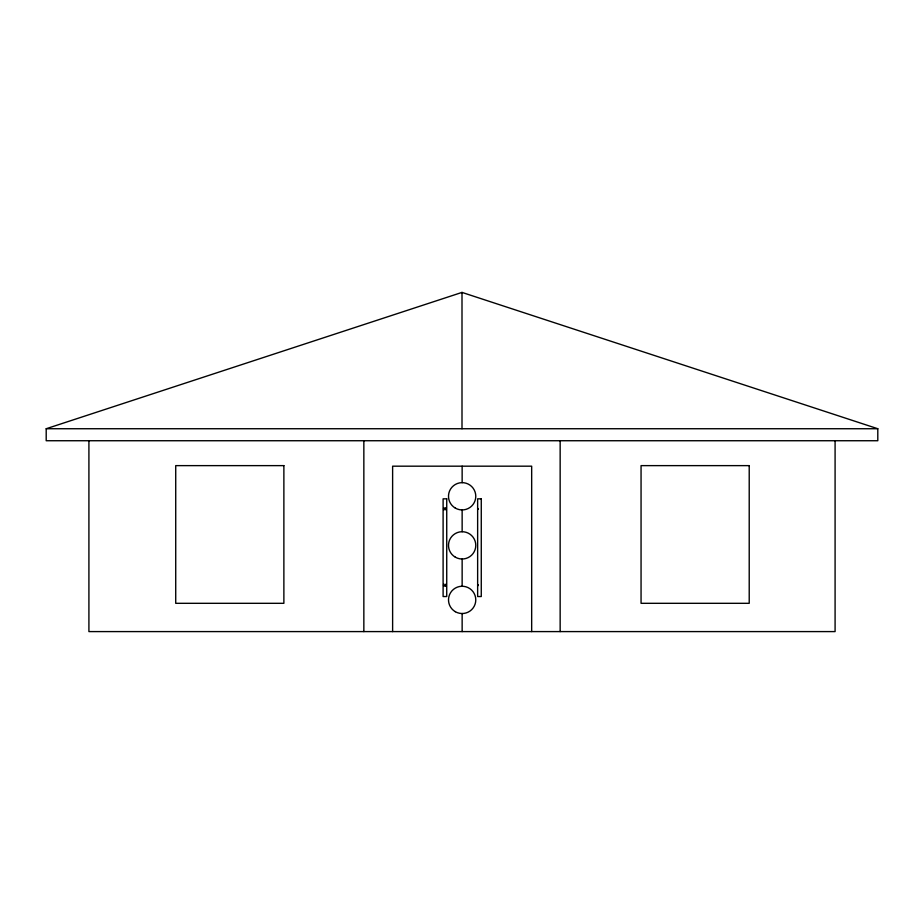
<?xml version="1.0" encoding="UTF-8"?>
<svg xmlns="http://www.w3.org/2000/svg" width="924" height="924" viewBox="0 0 924 924"><rect width="100%" height="100%" fill="white"/><g stroke="black" fill="none" stroke-linecap="round" stroke-linejoin="round"><path stroke-width="1.39" d="M478.135 508.604L478.17 509.378A1.363 1.363 0 0 1 478.135 508.604L478.17 508.523M443.947 507.992L444.005 509.956A1.363 1.363 0 0 1 443.947 507.992L444.005 507.946M445.876 586.082L445.876 584.153A1.363 1.363 0 0 1 445.876 586.082L445.83 586.128M46.2 428.736L462 292.411L877.8 428.736L877.8 440.736L46.2 440.736L46.2 428.736L877.8 428.736M445.83 507.946L445.876 509.921A1.363 1.363 0 0 0 445.876 507.992M443.947 586.082A1.363 1.363 0 0 1 443.947 584.153L444.005 586.128M478.135 585.47A1.363 1.363 0 0 1 478.135 584.765L478.17 585.55M835.088 440.736L835.088 631.589L88.912 631.589L88.912 440.736M560.152 440.736L560.152 631.589M531.67 631.589L531.67 466.181L392.619 466.181L392.619 631.589M462.139 466.181L462.139 482.651M462.139 509.921L462.139 531.727M462.139 558.997L462.139 586.266M462.139 613.524L462.139 631.589M462 292.411L462 428.736M363.848 440.736L363.848 631.589M283.876 465.627L175.722 465.627L175.722 603.314L283.876 603.314L283.876 465.627M749.214 465.627L641.06 465.627L641.06 603.314L749.214 603.314L749.214 465.627M446.731 498.833L443.104 498.833L443.104 596.534L446.731 596.534L446.731 498.833M481.265 498.833L477.639 498.833L477.639 596.534L481.265 596.534L481.265 498.833M455.324 508.096A13.629 13.629 0 0 0 475.779 496.28A13.629 13.629 0 0 0 455.324 484.476A13.629 13.629 0 0 0 455.324 508.096M455.324 557.172A13.629 13.629 0 0 0 475.779 545.368A13.629 13.629 0 0 0 455.324 533.552A13.629 13.629 0 0 0 455.324 557.172M455.324 611.7A13.629 13.629 0 0 0 475.779 599.895A13.629 13.629 0 0 0 455.324 588.091A13.629 13.629 0 0 0 455.324 611.7"/></g></svg>
